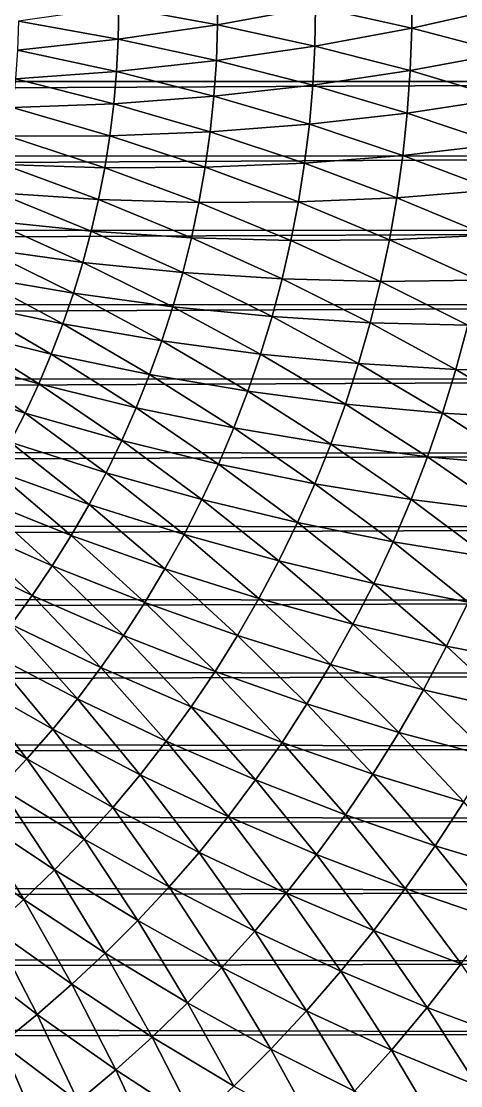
# Model space of a CAD drawing. Header units: millimetres. Extents: x -260 to 430, y -260 to 260.
# Drawn here: x 379.35 to 389.61, y -25.17 to -0.34 of the extents above; entities that cross this region are included whole.
import ezdxf

# ---------------------------------------------------------------- set-up
doc = ezdxf.new("R2010")
doc.units = ezdxf.units.MM
doc.header["$MEASUREMENT"] = 0
doc.layers.add('MESH_3D', color=2, linetype='CONTINUOUS')

msp = doc.modelspace()

# ---------------------------------------------------------------- linework, layer by layer
at = {"layer": 'MESH_3D'}
for points in [[(386.222, 0, 2514.903), (388.467, -0.497, 2513.948), (388.467, 0.497, 2513.948)], [(388.467, 0.497, 2513.948), (388.467, -0.497, 2513.948), (390.686, 0, 2512.916)], [(381.631, 0, 2516.574), (383.938, -0.418, 2515.778), (383.938, 0.418, 2515.778)], [(383.938, 0.418, 2515.778), (383.938, -0.418, 2515.778), (386.222, 0, 2514.903)], [(94.985, -1.687, 112.137), (95, 0, 112.124), (407.301, 0, 398.399)], [(94.985, -1.687, 112.137), (407.301, 0, 398.399), (407.286, -1.745, 398.415)], [(379.292, -0.337, 2517.288), (381.618, -0.755, 2516.574), (381.631, 0, 2516.574)], [(381.631, 0, 2516.574), (381.618, -0.755, 2516.574), (383.938, -0.418, 2515.778)], [(383.938, -0.418, 2515.778), (386.206, -0.915, 2514.903), (386.222, 0, 2514.903)], [(386.222, 0, 2514.903), (386.206, -0.915, 2514.903), (388.467, -0.497, 2513.948)], [(388.467, -0.497, 2513.948), (390.667, -1.071, 2512.916), (390.686, 0, 2512.916)], [(379.292, -0.337, 2517.288), (379.268, -1.01, 2517.288), (381.618, -0.755, 2516.574)], [(381.618, -0.755, 2516.574), (383.909, -1.253, 2515.778), (383.938, -0.418, 2515.778)], [(383.938, -0.418, 2515.778), (383.909, -1.253, 2515.778), (386.206, -0.915, 2514.903)], [(386.206, -0.915, 2514.903), (388.433, -1.49, 2513.948), (388.467, -0.497, 2513.948)], [(388.467, -0.497, 2513.948), (388.433, -1.49, 2513.948), (390.667, -1.071, 2512.916)], [(379.268, -1.01, 2517.288), (381.578, -1.509, 2516.574), (381.618, -0.755, 2516.574)], [(381.618, -0.755, 2516.574), (381.578, -1.509, 2516.574), (383.909, -1.253, 2515.778)], [(383.909, -1.253, 2515.778), (386.159, -1.829, 2514.903), (386.206, -0.915, 2514.903)], [(386.206, -0.915, 2514.903), (386.159, -1.829, 2514.903), (388.433, -1.49, 2513.948)], [(379.268, -1.01, 2517.288), (379.221, -1.682, 2517.288), (381.578, -1.509, 2516.574)], [(388.433, -1.49, 2513.948), (390.611, -2.141, 2512.916), (390.667, -1.071, 2512.916)], [(381.578, -1.509, 2516.574), (383.85, -2.087, 2515.778), (383.909, -1.253, 2515.778)], [(383.909, -1.253, 2515.778), (383.85, -2.087, 2515.778), (386.159, -1.829, 2514.903)], [(94.94, -3.368, 112.179), (94.985, -1.687, 112.137), (407.286, -1.745, 398.415)], [(379.221, -1.682, 2517.288), (379.151, -2.351, 2517.288), (381.513, -2.261, 2516.574)], [(379.221, -1.682, 2517.288), (381.513, -2.261, 2516.574), (381.578, -1.509, 2516.574)], [(381.578, -1.509, 2516.574), (381.513, -2.261, 2516.574), (383.85, -2.087, 2515.778)], [(386.159, -1.829, 2514.903), (388.363, -2.481, 2513.948), (388.433, -1.49, 2513.948)], [(388.433, -1.49, 2513.948), (388.363, -2.481, 2513.948), (390.611, -2.141, 2512.916)], [(94.94, -3.368, 112.179), (407.286, -1.745, 398.415), (407.242, -3.489, 398.463)], [(383.85, -2.087, 2515.778), (386.079, -2.741, 2514.903), (386.159, -1.829, 2514.903)], [(386.159, -1.829, 2514.903), (386.079, -2.741, 2514.903), (388.363, -2.481, 2513.948)], [(381.513, -2.261, 2516.574), (383.763, -2.918, 2515.778), (383.85, -2.087, 2515.778)], [(383.85, -2.087, 2515.778), (383.763, -2.918, 2515.778), (386.079, -2.741, 2514.903)], [(388.363, -2.481, 2513.948), (390.518, -3.208, 2512.916), (390.611, -2.141, 2512.916)], [(379.151, -2.351, 2517.288), (379.057, -3.018, 2517.288), (381.421, -3.01, 2516.574)], [(379.151, -2.351, 2517.288), (381.421, -3.01, 2516.574), (381.513, -2.261, 2516.574)], [(381.513, -2.261, 2516.574), (381.421, -3.01, 2516.574), (383.763, -2.918, 2515.778)], [(386.079, -2.741, 2514.903), (388.259, -3.47, 2513.948), (388.363, -2.481, 2513.948)], [(388.363, -2.481, 2513.948), (388.259, -3.47, 2513.948), (390.518, -3.208, 2512.916)], [(381.421, -3.01, 2516.574), (383.647, -3.745, 2515.778), (383.763, -2.918, 2515.778)], [(383.763, -2.918, 2515.778), (383.647, -3.745, 2515.778), (385.967, -3.649, 2514.903)], [(383.763, -2.918, 2515.778), (385.967, -3.649, 2514.903), (386.079, -2.741, 2514.903)], [(386.079, -2.741, 2514.903), (385.967, -3.649, 2514.903), (388.259, -3.47, 2513.948)], [(379.057, -3.018, 2517.288), (378.94, -3.682, 2517.288), (381.303, -3.756, 2516.574)], [(379.057, -3.018, 2517.288), (381.303, -3.756, 2516.574), (381.421, -3.01, 2516.574)], [(381.421, -3.01, 2516.574), (381.303, -3.756, 2516.574), (383.647, -3.745, 2515.778)], [(388.259, -3.47, 2513.948), (390.387, -4.271, 2512.916), (390.518, -3.208, 2512.916)], [(94.866, -5.046, 112.248), (94.94, -3.368, 112.179), (407.242, -3.489, 398.463)], [(385.967, -3.649, 2514.903), (388.121, -4.454, 2513.948), (388.259, -3.47, 2513.948)], [(388.259, -3.47, 2513.948), (388.121, -4.454, 2513.948), (390.387, -4.271, 2512.916)], [(94.866, -5.046, 112.248), (407.242, -3.489, 398.463), (407.168, -5.231, 398.543)], [(378.94, -3.682, 2517.288), (378.8, -4.34, 2517.288), (381.158, -4.497, 2516.574)], [(378.94, -3.682, 2517.288), (381.158, -4.497, 2516.574), (381.303, -3.756, 2516.574)], [(383.647, -3.745, 2515.778), (385.824, -4.553, 2514.903), (385.967, -3.649, 2514.903)], [(385.967, -3.649, 2514.903), (385.824, -4.553, 2514.903), (388.121, -4.454, 2513.948)], [(381.303, -3.756, 2516.574), (381.158, -4.497, 2516.574), (383.502, -4.568, 2515.778)], [(381.303, -3.756, 2516.574), (383.502, -4.568, 2515.778), (383.647, -3.745, 2515.778)], [(383.647, -3.745, 2515.778), (383.502, -4.568, 2515.778), (385.824, -4.553, 2514.903)], [(378.8, -4.34, 2517.288), (378.637, -4.994, 2517.288), (380.989, -5.233, 2516.574)], [(378.8, -4.34, 2517.288), (380.989, -5.233, 2516.574), (381.158, -4.497, 2516.574)], [(385.824, -4.553, 2514.903), (387.948, -5.433, 2513.948), (388.121, -4.454, 2513.948)], [(388.121, -4.454, 2513.948), (387.948, -5.433, 2513.948), (390.22, -5.329, 2512.916)], [(388.121, -4.454, 2513.948), (390.22, -5.329, 2512.916), (390.387, -4.271, 2512.916)], [(381.158, -4.497, 2516.574), (380.989, -5.233, 2516.574), (383.328, -5.386, 2515.778)], [(381.158, -4.497, 2516.574), (383.328, -5.386, 2515.778), (383.502, -4.568, 2515.778)], [(383.502, -4.568, 2515.778), (383.328, -5.386, 2515.778), (385.649, -5.452, 2514.903)], [(383.502, -4.568, 2515.778), (385.649, -5.452, 2514.903), (385.824, -4.553, 2514.903)], [(385.824, -4.553, 2514.903), (385.649, -5.452, 2514.903), (387.948, -5.433, 2513.948)], [(94.762, -6.718, 112.344), (94.866, -5.046, 112.248), (407.168, -5.231, 398.543)], [(378.637, -4.994, 2517.288), (378.452, -5.641, 2517.288), (380.793, -5.962, 2516.574)], [(378.637, -4.994, 2517.288), (380.793, -5.962, 2516.574), (380.989, -5.233, 2516.574)], [(94.762, -6.718, 112.344), (407.168, -5.231, 398.543), (407.066, -6.97, 398.656)], [(380.989, -5.233, 2516.574), (380.793, -5.962, 2516.574), (383.126, -6.196, 2515.778)], [(380.989, -5.233, 2516.574), (383.126, -6.196, 2515.778), (383.328, -5.386, 2515.778)], [(383.328, -5.386, 2515.778), (383.126, -6.196, 2515.778), (385.444, -6.344, 2514.903)], [(383.328, -5.386, 2515.778), (385.444, -6.344, 2514.903), (385.649, -5.452, 2514.903)], [(385.649, -5.452, 2514.903), (385.444, -6.344, 2514.903), (387.742, -6.405, 2513.948)], [(385.649, -5.452, 2514.903), (387.742, -6.405, 2513.948), (387.948, -5.433, 2513.948)], [(387.948, -5.433, 2513.948), (387.742, -6.405, 2513.948), (390.015, -6.38, 2512.916)], [(387.948, -5.433, 2513.948), (390.015, -6.38, 2512.916), (390.22, -5.329, 2512.916)], [(378.452, -5.641, 2517.288), (378.243, -6.282, 2517.288), (380.572, -6.684, 2516.574)], [(378.452, -5.641, 2517.288), (380.572, -6.684, 2516.574), (380.793, -5.962, 2516.574)], [(380.793, -5.962, 2516.574), (380.572, -6.684, 2516.574), (382.895, -7, 2515.778)], [(380.793, -5.962, 2516.574), (382.895, -7, 2515.778), (383.126, -6.196, 2515.778)], [(383.126, -6.196, 2515.778), (382.895, -7, 2515.778), (385.207, -7.228, 2514.903)], [(383.126, -6.196, 2515.778), (385.207, -7.228, 2514.903), (385.444, -6.344, 2514.903)], [(378.243, -6.282, 2517.288), (378.013, -6.915, 2517.288), (380.327, -7.398, 2516.574)], [(378.243, -6.282, 2517.288), (380.327, -7.398, 2516.574), (380.572, -6.684, 2516.574)], [(385.444, -6.344, 2514.903), (385.207, -7.228, 2514.903), (387.501, -7.369, 2513.948)], [(385.444, -6.344, 2514.903), (387.501, -7.369, 2513.948), (387.742, -6.405, 2513.948)], [(387.742, -6.405, 2513.948), (387.501, -7.369, 2513.948), (389.774, -7.424, 2512.916)], [(387.742, -6.405, 2513.948), (389.774, -7.424, 2512.916), (390.015, -6.38, 2512.916)], [(380.572, -6.684, 2516.574), (380.327, -7.398, 2516.574), (382.637, -7.795, 2515.778)], [(380.572, -6.684, 2516.574), (382.637, -7.795, 2515.778), (382.895, -7, 2515.778)], [(94.629, -8.386, 112.467), (94.762, -6.718, 112.344), (407.066, -6.97, 398.656)], [(378.013, -6.915, 2517.288), (377.761, -7.539, 2517.288), (380.056, -8.103, 2516.574)], [(378.013, -6.915, 2517.288), (380.056, -8.103, 2516.574), (380.327, -7.398, 2516.574)], [(94.629, -8.386, 112.467), (407.066, -6.97, 398.656), (406.934, -8.704, 398.8)], [(382.895, -7, 2515.778), (382.637, -7.795, 2515.778), (384.939, -8.103, 2514.903)], [(382.895, -7, 2515.778), (384.939, -8.103, 2514.903), (385.207, -7.228, 2514.903)], [(380.327, -7.398, 2516.574), (380.056, -8.103, 2516.574), (382.351, -8.58, 2515.778)], [(380.327, -7.398, 2516.574), (382.351, -8.58, 2515.778), (382.637, -7.795, 2515.778)], [(385.207, -7.228, 2514.903), (384.939, -8.103, 2514.903), (387.227, -8.324, 2513.948)], [(385.207, -7.228, 2514.903), (387.227, -8.324, 2513.948), (387.501, -7.369, 2513.948)], [(387.501, -7.369, 2513.948), (387.227, -8.324, 2513.948), (389.497, -8.458, 2512.916)], [(387.501, -7.369, 2513.948), (389.497, -8.458, 2512.916), (389.774, -7.424, 2512.916)], [(389.774, -7.424, 2512.916), (389.497, -8.458, 2512.916), (391.743, -8.506, 2511.806)], [(377.761, -7.539, 2517.288), (377.487, -8.154, 2517.288), (379.761, -8.798, 2516.574)], [(377.761, -7.539, 2517.288), (379.761, -8.798, 2516.574), (380.056, -8.103, 2516.574)], [(382.637, -7.795, 2515.778), (382.351, -8.58, 2515.778), (384.641, -8.969, 2514.903)], [(382.637, -7.795, 2515.778), (384.641, -8.969, 2514.903), (384.939, -8.103, 2514.903)], [(377.487, -8.154, 2517.288), (377.192, -8.76, 2517.288), (379.442, -9.482, 2516.574)], [(377.487, -8.154, 2517.288), (379.442, -9.482, 2516.574), (379.761, -8.798, 2516.574)], [(380.056, -8.103, 2516.574), (379.761, -8.798, 2516.574), (382.038, -9.355, 2515.778)], [(380.056, -8.103, 2516.574), (382.038, -9.355, 2515.778), (382.351, -8.58, 2515.778)], [(384.939, -8.103, 2514.903), (384.641, -8.969, 2514.903), (386.92, -9.269, 2513.948)], [(384.939, -8.103, 2514.903), (386.92, -9.269, 2513.948), (387.227, -8.324, 2513.948)], [(94.467, -10.049, 112.619), (94.629, -8.386, 112.467), (406.934, -8.704, 398.8)], [(387.227, -8.324, 2513.948), (386.92, -9.269, 2513.948), (389.184, -9.482, 2512.916)], [(387.227, -8.324, 2513.948), (389.184, -9.482, 2512.916), (389.497, -8.458, 2512.916)], [(382.351, -8.58, 2515.778), (382.038, -9.355, 2515.778), (384.313, -9.823, 2514.903)], [(382.351, -8.58, 2515.778), (384.313, -9.823, 2514.903), (384.641, -8.969, 2514.903)], [(389.497, -8.458, 2512.916), (389.184, -9.482, 2512.916), (391.427, -9.608, 2511.806)], [(389.497, -8.458, 2512.916), (391.427, -9.608, 2511.806), (391.743, -8.506, 2511.806)], [(94.467, -10.049, 112.619), (406.934, -8.704, 398.8), (406.772, -10.433, 398.976)], [(377.192, -8.76, 2517.288), (379.099, -10.155, 2516.574), (379.442, -9.482, 2516.574)], [(379.761, -8.798, 2516.574), (379.442, -9.482, 2516.574), (381.698, -10.118, 2515.778)], [(379.761, -8.798, 2516.574), (381.698, -10.118, 2515.778), (382.038, -9.355, 2515.778)], [(384.641, -8.969, 2514.903), (384.313, -9.823, 2514.903), (386.58, -10.203, 2513.948)], [(384.641, -8.969, 2514.903), (386.58, -10.203, 2513.948), (386.92, -9.269, 2513.948)], [(382.038, -9.355, 2515.778), (381.698, -10.118, 2515.778), (383.955, -10.666, 2514.903)], [(382.038, -9.355, 2515.778), (383.955, -10.666, 2514.903), (384.313, -9.823, 2514.903)], [(386.92, -9.269, 2513.948), (386.58, -10.203, 2513.948), (388.835, -10.495, 2512.916)], [(386.92, -9.269, 2513.948), (388.835, -10.495, 2512.916), (389.184, -9.482, 2512.916)], [(379.442, -9.482, 2516.574), (379.099, -10.155, 2516.574), (381.332, -10.869, 2515.778)], [(379.442, -9.482, 2516.574), (381.332, -10.869, 2515.778), (381.698, -10.118, 2515.778)], [(389.184, -9.482, 2512.916), (388.835, -10.495, 2512.916), (391.073, -10.699, 2511.806)], [(389.184, -9.482, 2512.916), (391.073, -10.699, 2511.806), (391.427, -9.608, 2511.806)], [(384.313, -9.823, 2514.903), (383.955, -10.666, 2514.903), (386.208, -11.125, 2513.948)], [(384.313, -9.823, 2514.903), (386.208, -11.125, 2513.948), (386.58, -10.203, 2513.948)], [(94.276, -11.707, 112.797), (94.467, -10.049, 112.619), (406.772, -10.433, 398.976)], [(379.099, -10.155, 2516.574), (378.733, -10.816, 2516.574), (380.94, -11.607, 2515.778)], [(379.099, -10.155, 2516.574), (380.94, -11.607, 2515.778), (381.332, -10.869, 2515.778)], [(381.698, -10.118, 2515.778), (381.332, -10.869, 2515.778), (383.569, -11.495, 2514.903)], [(381.698, -10.118, 2515.778), (383.569, -11.495, 2514.903), (383.955, -10.666, 2514.903)], [(386.58, -10.203, 2513.948), (386.208, -11.125, 2513.948), (388.452, -11.495, 2512.916)], [(386.58, -10.203, 2513.948), (388.452, -11.495, 2512.916), (388.835, -10.495, 2512.916)], [(94.276, -11.707, 112.797), (406.772, -10.433, 398.976), (406.582, -12.155, 399.183)], [(383.955, -10.666, 2514.903), (383.569, -11.495, 2514.903), (385.804, -12.033, 2513.948)], [(383.955, -10.666, 2514.903), (385.804, -12.033, 2513.948), (386.208, -11.125, 2513.948)], [(388.835, -10.495, 2512.916), (388.452, -11.495, 2512.916), (390.68, -11.777, 2511.806)], [(388.835, -10.495, 2512.916), (390.68, -11.777, 2511.806), (391.073, -10.699, 2511.806)], [(378.733, -10.816, 2516.574), (378.344, -11.463, 2516.574), (380.522, -12.331, 2515.778)], [(378.733, -10.816, 2516.574), (380.522, -12.331, 2515.778), (380.94, -11.607, 2515.778)], [(381.332, -10.869, 2515.778), (380.94, -11.607, 2515.778), (383.153, -12.311, 2514.903)], [(381.332, -10.869, 2515.778), (383.153, -12.311, 2514.903), (383.569, -11.495, 2514.903)], [(386.208, -11.125, 2513.948), (385.804, -12.033, 2513.948), (388.033, -12.481, 2512.916)], [(386.208, -11.125, 2513.948), (388.033, -12.481, 2512.916), (388.452, -11.495, 2512.916)], [(378.344, -11.463, 2516.574), (377.933, -12.096, 2516.574), (380.079, -13.039, 2515.778)], [(378.344, -11.463, 2516.574), (380.079, -13.039, 2515.778), (380.522, -12.331, 2515.778)], [(380.94, -11.607, 2515.778), (380.522, -12.331, 2515.778), (382.709, -13.111, 2514.903)], [(380.94, -11.607, 2515.778), (382.709, -13.111, 2514.903), (383.153, -12.311, 2514.903)], [(383.569, -11.495, 2514.903), (383.153, -12.311, 2514.903), (385.368, -12.926, 2513.948)], [(383.569, -11.495, 2514.903), (385.368, -12.926, 2513.948), (385.804, -12.033, 2513.948)], [(388.452, -11.495, 2512.916), (388.033, -12.481, 2512.916), (390.251, -12.841, 2511.806)], [(388.452, -11.495, 2512.916), (390.251, -12.841, 2511.806), (390.68, -11.777, 2511.806)], [(94.056, -13.36, 113.004), (94.276, -11.707, 112.797), (406.582, -12.155, 399.183)], [(94.056, -13.36, 113.004), (406.582, -12.155, 399.183), (406.363, -13.87, 399.422)], [(377.933, -12.096, 2516.574), (377.5, -12.714, 2516.574), (379.612, -13.732, 2515.778)], [(377.933, -12.096, 2516.574), (379.612, -13.732, 2515.778), (380.079, -13.039, 2515.778)], [(385.804, -12.033, 2513.948), (385.368, -12.926, 2513.948), (387.58, -13.452, 2512.916)], [(385.804, -12.033, 2513.948), (387.58, -13.452, 2512.916), (388.033, -12.481, 2512.916)], [(380.522, -12.331, 2515.778), (380.079, -13.039, 2515.778), (382.238, -13.896, 2514.903)], [(380.522, -12.331, 2515.778), (382.238, -13.896, 2514.903), (382.709, -13.111, 2514.903)], [(383.153, -12.311, 2514.903), (382.709, -13.111, 2514.903), (384.902, -13.803, 2513.948)], [(383.153, -12.311, 2514.903), (384.902, -13.803, 2513.948), (385.368, -12.926, 2513.948)], [(388.033, -12.481, 2512.916), (387.58, -13.452, 2512.916), (389.784, -13.889, 2511.806)], [(388.033, -12.481, 2512.916), (389.784, -13.889, 2511.806), (390.251, -12.841, 2511.806)], [(377.5, -12.714, 2516.574), (379.12, -14.408, 2515.778), (379.612, -13.732, 2515.778)], [(380.079, -13.039, 2515.778), (379.612, -13.732, 2515.778), (381.739, -14.663, 2514.903)], [(380.079, -13.039, 2515.778), (381.739, -14.663, 2514.903), (382.238, -13.896, 2514.903)], [(382.709, -13.111, 2514.903), (382.238, -13.896, 2514.903), (384.405, -14.664, 2513.948)], [(382.709, -13.111, 2514.903), (384.405, -14.664, 2513.948), (384.902, -13.803, 2513.948)], [(385.368, -12.926, 2513.948), (384.902, -13.803, 2513.948), (387.094, -14.406, 2512.916)], [(385.368, -12.926, 2513.948), (387.094, -14.406, 2512.916), (387.58, -13.452, 2512.916)], [(93.807, -15.007, 113.238), (94.056, -13.36, 113.004), (406.363, -13.87, 399.422)], [(387.58, -13.452, 2512.916), (387.094, -14.406, 2512.916), (389.281, -14.919, 2511.806)], [(387.58, -13.452, 2512.916), (389.281, -14.919, 2511.806), (389.784, -13.889, 2511.806)], [(93.807, -15.007, 113.238), (406.363, -13.87, 399.422), (406.115, -15.576, 399.693)], [(379.612, -13.732, 2515.778), (379.12, -14.408, 2515.778), (381.214, -15.413, 2514.903)], [(379.612, -13.732, 2515.778), (381.214, -15.413, 2514.903), (381.739, -14.663, 2514.903)], [(382.238, -13.896, 2514.903), (381.739, -14.663, 2514.903), (383.878, -15.507, 2513.948)], [(382.238, -13.896, 2514.903), (383.878, -15.507, 2513.948), (384.405, -14.664, 2513.948)], [(384.902, -13.803, 2513.948), (384.405, -14.664, 2513.948), (386.575, -15.343, 2512.916)], [(384.902, -13.803, 2513.948), (386.575, -15.343, 2512.916), (387.094, -14.406, 2512.916)], [(389.784, -13.889, 2511.806), (389.281, -14.919, 2511.806), (391.458, -15.343, 2510.622)], [(379.12, -14.408, 2515.778), (378.606, -15.067, 2515.778), (380.664, -16.144, 2514.903)], [(379.12, -14.408, 2515.778), (380.664, -16.144, 2514.903), (381.214, -15.413, 2514.903)], [(387.094, -14.406, 2512.916), (386.575, -15.343, 2512.916), (388.743, -15.932, 2511.806)], [(387.094, -14.406, 2512.916), (388.743, -15.932, 2511.806), (389.281, -14.919, 2511.806)], [(381.739, -14.663, 2514.903), (381.214, -15.413, 2514.903), (383.323, -16.331, 2513.948)], [(381.739, -14.663, 2514.903), (383.323, -16.331, 2513.948), (383.878, -15.507, 2513.948)], [(384.405, -14.664, 2513.948), (383.878, -15.507, 2513.948), (386.023, -16.261, 2512.916)], [(384.405, -14.664, 2513.948), (386.023, -16.261, 2512.916), (386.575, -15.343, 2512.916)], [(93.53, -16.647, 113.5), (93.807, -15.007, 113.238), (406.115, -15.576, 399.693)], [(378.606, -15.067, 2515.778), (378.069, -15.707, 2515.778), (380.088, -16.855, 2514.903)], [(378.606, -15.067, 2515.778), (380.088, -16.855, 2514.903), (380.664, -16.144, 2514.903)], [(389.281, -14.919, 2511.806), (388.743, -15.932, 2511.806), (390.903, -16.432, 2510.622)], [(389.281, -14.919, 2511.806), (390.903, -16.432, 2510.622), (391.458, -15.343, 2510.622)], [(386.575, -15.343, 2512.916), (386.023, -16.261, 2512.916), (388.169, -16.926, 2511.806)], [(386.575, -15.343, 2512.916), (388.169, -16.926, 2511.806), (388.743, -15.932, 2511.806)], [(93.53, -16.647, 113.5), (406.115, -15.576, 399.693), (405.838, -17.273, 399.995)], [(381.214, -15.413, 2514.903), (380.664, -16.144, 2514.903), (382.738, -17.135, 2513.948)], [(381.214, -15.413, 2514.903), (382.738, -17.135, 2513.948), (383.323, -16.331, 2513.948)], [(383.878, -15.507, 2513.948), (383.323, -16.331, 2513.948), (385.44, -17.159, 2512.916)], [(383.878, -15.507, 2513.948), (385.44, -17.159, 2512.916), (386.023, -16.261, 2512.916)], [(378.069, -15.707, 2515.778), (377.51, -16.328, 2515.778), (379.487, -17.546, 2514.903)], [(378.069, -15.707, 2515.778), (379.487, -17.546, 2514.903), (380.088, -16.855, 2514.903)], [(388.743, -15.932, 2511.806), (388.169, -16.926, 2511.806), (390.311, -17.5, 2510.622)], [(388.743, -15.932, 2511.806), (390.311, -17.5, 2510.622), (390.903, -16.432, 2510.622)], [(377.51, -16.328, 2515.778), (378.863, -18.216, 2514.903), (379.487, -17.546, 2514.903)], [(380.664, -16.144, 2514.903), (380.088, -16.855, 2514.903), (382.127, -17.918, 2513.948)], [(380.664, -16.144, 2514.903), (382.127, -17.918, 2513.948), (382.738, -17.135, 2513.948)], [(383.323, -16.331, 2513.948), (382.738, -17.135, 2513.948), (384.825, -18.037, 2512.916)], [(383.323, -16.331, 2513.948), (384.825, -18.037, 2512.916), (385.44, -17.159, 2512.916)], [(386.023, -16.261, 2512.916), (385.44, -17.159, 2512.916), (387.561, -17.898, 2511.806)], [(386.023, -16.261, 2512.916), (387.561, -17.898, 2511.806), (388.169, -16.926, 2511.806)], [(93.225, -18.28, 113.791), (93.53, -16.647, 113.5), (405.838, -17.273, 399.995)], [(380.088, -16.855, 2514.903), (379.487, -17.546, 2514.903), (381.488, -18.679, 2513.948)], [(380.088, -16.855, 2514.903), (381.488, -18.679, 2513.948), (382.127, -17.918, 2513.948)], [(388.169, -16.926, 2511.806), (387.561, -17.898, 2511.806), (389.682, -18.547, 2510.622)], [(388.169, -16.926, 2511.806), (389.682, -18.547, 2510.622), (390.311, -17.5, 2510.622)], [(93.225, -18.28, 113.791), (405.838, -17.273, 399.995), (405.533, -18.959, 400.328)], [(382.738, -17.135, 2513.948), (382.127, -17.918, 2513.948), (384.181, -18.892, 2512.916)], [(382.738, -17.135, 2513.948), (384.181, -18.892, 2512.916), (384.825, -18.037, 2512.916)], [(385.44, -17.159, 2512.916), (384.825, -18.037, 2512.916), (386.92, -18.849, 2511.806)], [(385.44, -17.159, 2512.916), (386.92, -18.849, 2511.806), (387.561, -17.898, 2511.806)], [(379.487, -17.546, 2514.903), (378.863, -18.216, 2514.903), (380.823, -19.418, 2513.948)], [(379.487, -17.546, 2514.903), (380.823, -19.418, 2513.948), (381.488, -18.679, 2513.948)], [(382.127, -17.918, 2513.948), (381.488, -18.679, 2513.948), (383.507, -19.725, 2512.916)], [(382.127, -17.918, 2513.948), (383.507, -19.725, 2512.916), (384.181, -18.892, 2512.916)], [(384.825, -18.037, 2512.916), (384.181, -18.892, 2512.916), (386.246, -19.777, 2511.806)], [(384.825, -18.037, 2512.916), (386.246, -19.777, 2511.806), (386.92, -18.849, 2511.806)], [(387.561, -17.898, 2511.806), (386.92, -18.849, 2511.806), (389.016, -19.572, 2510.622)], [(387.561, -17.898, 2511.806), (389.016, -19.572, 2510.622), (389.682, -18.547, 2510.622)], [(92.891, -19.905, 114.111), (93.225, -18.28, 113.791), (405.533, -18.959, 400.328)], [(378.863, -18.216, 2514.903), (378.216, -18.863, 2514.903), (380.132, -20.132, 2513.948)], [(378.863, -18.216, 2514.903), (380.132, -20.132, 2513.948), (380.823, -19.418, 2513.948)], [(389.682, -18.547, 2510.622), (389.016, -19.572, 2510.622), (391.11, -20.203, 2509.363)], [(378.216, -18.863, 2514.903), (377.546, -19.487, 2514.903), (379.418, -20.823, 2513.948)], [(378.216, -18.863, 2514.903), (379.418, -20.823, 2513.948), (380.132, -20.132, 2513.948)], [(381.488, -18.679, 2513.948), (380.823, -19.418, 2513.948), (382.804, -20.533, 2512.916)], [(381.488, -18.679, 2513.948), (382.804, -20.533, 2512.916), (383.507, -19.725, 2512.916)], [(386.92, -18.849, 2511.806), (386.246, -19.777, 2511.806), (388.316, -20.572, 2510.622)], [(386.92, -18.849, 2511.806), (388.316, -20.572, 2510.622), (389.016, -19.572, 2510.622)], [(92.891, -19.905, 114.111), (405.533, -18.959, 400.328), (405.199, -20.633, 400.692)], [(384.181, -18.892, 2512.916), (383.507, -19.725, 2512.916), (385.539, -20.681, 2511.806)], [(384.181, -18.892, 2512.916), (385.539, -20.681, 2511.806), (386.246, -19.777, 2511.806)], [(377.546, -19.487, 2514.903), (378.679, -21.488, 2513.948), (379.418, -20.823, 2513.948)], [(380.823, -19.418, 2513.948), (380.132, -20.132, 2513.948), (382.074, -21.316, 2512.916)], [(380.823, -19.418, 2513.948), (382.074, -21.316, 2512.916), (382.804, -20.533, 2512.916)], [(389.016, -19.572, 2510.622), (388.316, -20.572, 2510.622), (390.386, -21.276, 2509.363)], [(389.016, -19.572, 2510.622), (390.386, -21.276, 2509.363), (391.11, -20.203, 2509.363)], [(383.507, -19.725, 2512.916), (382.804, -20.533, 2512.916), (384.802, -21.56, 2511.806)], [(383.507, -19.725, 2512.916), (384.802, -21.56, 2511.806), (385.539, -20.681, 2511.806)], [(386.246, -19.777, 2511.806), (385.539, -20.681, 2511.806), (387.58, -21.548, 2510.622)], [(386.246, -19.777, 2511.806), (387.58, -21.548, 2510.622), (388.316, -20.572, 2510.622)], [(92.53, -21.521, 114.459), (92.891, -19.905, 114.111), (405.199, -20.633, 400.692)], [(380.132, -20.132, 2513.948), (379.418, -20.823, 2513.948), (381.316, -22.074, 2512.916)], [(380.132, -20.132, 2513.948), (381.316, -22.074, 2512.916), (382.074, -21.316, 2512.916)], [(382.804, -20.533, 2512.916), (382.074, -21.316, 2512.916), (384.034, -22.413, 2511.806)], [(382.804, -20.533, 2512.916), (384.034, -22.413, 2511.806), (384.802, -21.56, 2511.806)], [(388.316, -20.572, 2510.622), (387.58, -21.548, 2510.622), (389.625, -22.324, 2509.363)], [(388.316, -20.572, 2510.622), (389.625, -22.324, 2509.363), (390.386, -21.276, 2509.363)], [(92.53, -21.521, 114.459), (405.199, -20.633, 400.692), (404.838, -22.294, 401.086)], [(379.418, -20.823, 2513.948), (378.679, -21.488, 2513.948), (380.533, -22.804, 2512.916)], [(379.418, -20.823, 2513.948), (380.533, -22.804, 2512.916), (381.316, -22.074, 2512.916)], [(385.539, -20.681, 2511.806), (384.802, -21.56, 2511.806), (386.812, -22.498, 2510.622)], [(385.539, -20.681, 2511.806), (386.812, -22.498, 2510.622), (387.58, -21.548, 2510.622)], [(382.074, -21.316, 2512.916), (381.316, -22.074, 2512.916), (383.238, -23.238, 2511.806)], [(382.074, -21.316, 2512.916), (383.238, -23.238, 2511.806), (384.034, -22.413, 2511.806)], [(92.142, -23.128, 114.836), (92.53, -21.521, 114.459), (404.838, -22.294, 401.086)], [(378.679, -21.488, 2513.948), (377.918, -22.127, 2513.948), (379.725, -23.507, 2512.916)], [(378.679, -21.488, 2513.948), (379.725, -23.507, 2512.916), (380.533, -22.804, 2512.916)], [(384.802, -21.56, 2511.806), (384.034, -22.413, 2511.806), (386.01, -23.42, 2510.622)], [(384.802, -21.56, 2511.806), (386.01, -23.42, 2510.622), (386.812, -22.498, 2510.622)], [(387.58, -21.548, 2510.622), (386.812, -22.498, 2510.622), (388.828, -23.344, 2509.363)], [(387.58, -21.548, 2510.622), (388.828, -23.344, 2509.363), (389.625, -22.324, 2509.363)], [(381.316, -22.074, 2512.916), (380.533, -22.804, 2512.916), (382.413, -24.034, 2511.806)], [(381.316, -22.074, 2512.916), (382.413, -24.034, 2511.806), (383.238, -23.238, 2511.806)], [(92.142, -23.128, 114.836), (404.838, -22.294, 401.086), (404.448, -23.941, 401.511)], [(377.918, -22.127, 2513.948), (378.892, -24.181, 2512.916), (379.725, -23.507, 2512.916)], [(389.625, -22.324, 2509.363), (388.828, -23.344, 2509.363), (390.846, -24.099, 2508.033)], [(384.034, -22.413, 2511.806), (383.238, -23.238, 2511.806), (385.177, -24.313, 2510.622)], [(384.034, -22.413, 2511.806), (385.177, -24.313, 2510.622), (386.01, -23.42, 2510.622)], [(386.812, -22.498, 2510.622), (386.01, -23.42, 2510.622), (387.995, -24.336, 2509.363)], [(386.812, -22.498, 2510.622), (387.995, -24.336, 2509.363), (388.828, -23.344, 2509.363)], [(380.533, -22.804, 2512.916), (379.725, -23.507, 2512.916), (381.56, -24.802, 2511.806)], [(380.533, -22.804, 2512.916), (381.56, -24.802, 2511.806), (382.413, -24.034, 2511.806)], [(91.726, -24.724, 115.243), (92.142, -23.128, 114.836), (404.448, -23.941, 401.511)], [(383.238, -23.238, 2511.806), (382.413, -24.034, 2511.806), (384.313, -25.177, 2510.622)], [(383.238, -23.238, 2511.806), (384.313, -25.177, 2510.622), (385.177, -24.313, 2510.622)], [(379.725, -23.507, 2512.916), (378.892, -24.181, 2512.916), (380.681, -25.539, 2511.806)], [(379.725, -23.507, 2512.916), (380.681, -25.539, 2511.806), (381.56, -24.802, 2511.806)], [(386.01, -23.42, 2510.622), (385.177, -24.313, 2510.622), (387.129, -25.298, 2509.363)], [(386.01, -23.42, 2510.622), (387.129, -25.298, 2509.363), (387.995, -24.336, 2509.363)], [(388.828, -23.344, 2509.363), (387.995, -24.336, 2509.363), (389.986, -25.161, 2508.033)], [(388.828, -23.344, 2509.363), (389.986, -25.161, 2508.033), (390.846, -24.099, 2508.033)], [(91.726, -24.724, 115.243), (404.448, -23.941, 401.511), (404.031, -25.574, 401.966)], [(382.413, -24.034, 2511.806), (381.56, -24.802, 2511.806), (383.42, -26.01, 2510.622)], [(382.413, -24.034, 2511.806), (383.42, -26.01, 2510.622), (384.313, -25.177, 2510.622)], [(378.892, -24.181, 2512.916), (378.037, -24.825, 2512.916), (379.777, -26.246, 2511.806)], [(378.892, -24.181, 2512.916), (379.777, -26.246, 2511.806), (380.681, -25.539, 2511.806)], [(385.177, -24.313, 2510.622), (384.313, -25.177, 2510.622), (386.23, -26.23, 2509.363)], [(385.177, -24.313, 2510.622), (386.23, -26.23, 2509.363), (387.129, -25.298, 2509.363)], [(387.995, -24.336, 2509.363), (387.129, -25.298, 2509.363), (389.089, -26.192, 2508.033)], [(387.995, -24.336, 2509.363), (389.089, -26.192, 2508.033), (389.986, -25.161, 2508.033)], [(91.285, -26.308, 115.679), (91.726, -24.724, 115.243), (404.031, -25.574, 401.966)], [(378.037, -24.825, 2512.916), (378.849, -26.92, 2511.806), (379.777, -26.246, 2511.806)], [(381.56, -24.802, 2511.806), (380.681, -25.539, 2511.806), (382.498, -26.812, 2510.622)], [(381.56, -24.802, 2511.806), (382.498, -26.812, 2510.622), (383.42, -26.01, 2510.622)], [(389.986, -25.161, 2508.033), (389.089, -26.192, 2508.033), (391.053, -26.994, 2506.631)]]:
    msp.add_3dface(points, dxfattribs=at)

doc.saveas('drawing.dxf')
